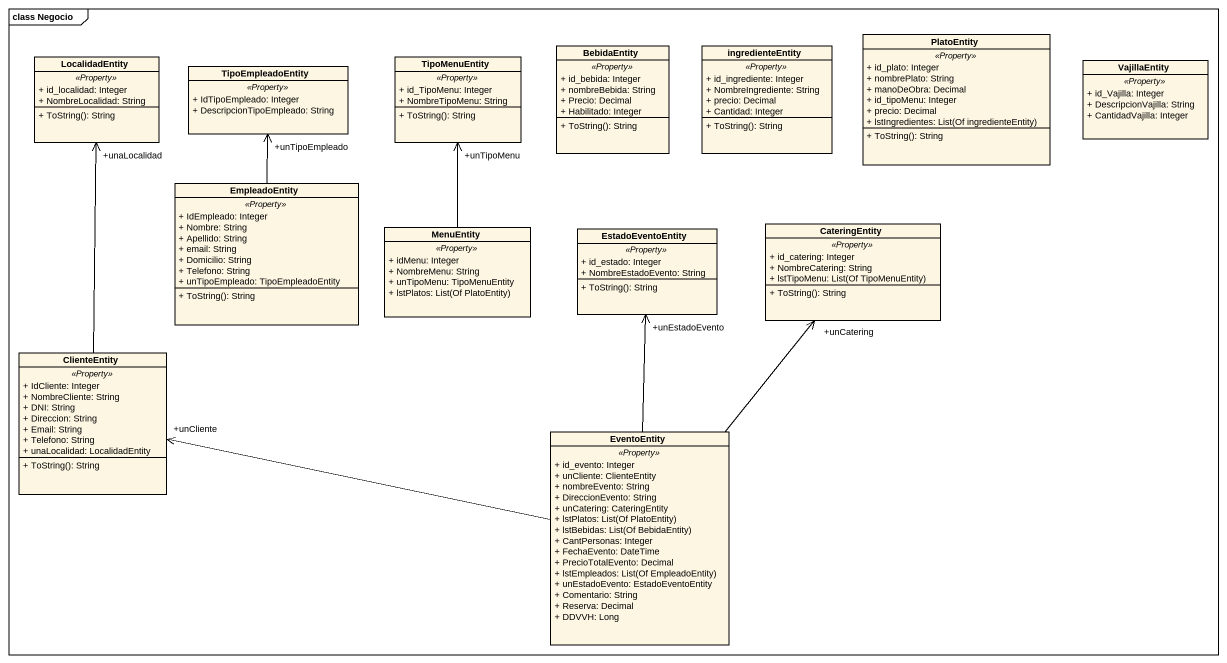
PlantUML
@startuml
mainframe class Negocio
hide circle
hide empty members
skinparam classAttributeIconSize 0
class LocalidadEntity {
  .. <<Property>> ..
  + id_localidad: Integer
  + NombreLocalidad: String
  --
  + ToString(): String
}
class TipoEmpleadoEntity {
  .. <<Property>> ..
  + IdTipoEmpleado: Integer
  + DescripcionTipoEmpleado: String
}
class TipoMenuEntity {
  .. <<Property>> ..
  + id_TipoMenu: Integer
  + NombreTipoMenu: String
  --
  + ToString(): String
}
class BebidaEntity {
  .. <<Property>> ..
  + id_bebida: Integer
  + nombreBebida: String
  + Precio: Decimal
  + Habilitado: Integer
  --
  + ToString(): String
}
class ingredienteEntity {
  .. <<Property>> ..
  + id_ingrediente: Integer
  + NombreIngrediente: String
  + precio: Decimal
  + Cantidad: Integer
  --
  + ToString(): String
}
class PlatoEntity {
  .. <<Property>> ..
  + id_plato: Integer
  + nombrePlato: String
  + manoDeObra: Decimal
  + id_tipoMenu: Integer
  + precio: Decimal
  {field} + lstIngredientes: List(Of ingredienteEntity)
  --
  + ToString(): String
}
class VajillaEntity {
  .. <<Property>> ..
  + id_Vajilla: Integer
  + DescripcionVajilla: String
  + CantidadVajilla: Integer
}
class EmpleadoEntity {
  .. <<Property>> ..
  + IdEmpleado: Integer
  + Nombre: String
  + Apellido: String
  + email: String
  + Domicilio: String
  + Telefono: String
  + unTipoEmpleado: TipoEmpleadoEntity
  --
  + ToString(): String
}
class CateringEntity {
  .. <<Property>> ..
  + id_catering: Integer
  + NombreCatering: String
  {field} + lstTipoMenu: List(Of TipoMenuEntity)
  --
  + ToString(): String
}
class MenuEntity {
  .. <<Property>> ..
  + idMenu: Integer
  + NombreMenu: String
  + unTipoMenu: TipoMenuEntity
  {field} + lstPlatos: List(Of PlatoEntity)
}
class EstadoEventoEntity {
  .. <<Property>> ..
  + id_estado: Integer
  + NombreEstadoEvento: String
  --
  + ToString(): String
}
class ClienteEntity {
  .. <<Property>> ..
  + IdCliente: Integer
  + NombreCliente: String
  + DNI: String
  + Direccion: String
  + Email: String
  + Telefono: String
  + unaLocalidad: LocalidadEntity
  --
  + ToString(): String
}
class EventoEntity {
  .. <<Property>> ..
  + id_evento: Integer
  + unCliente: ClienteEntity
  + nombreEvento: String
  + DireccionEvento: String
  + unCatering: CateringEntity
  {field} + lstPlatos: List(Of PlatoEntity)
  {field} + lstBebidas: List(Of BebidaEntity)
  + CantPersonas: Integer
  + FechaEvento: DateTime
  + PrecioTotalEvento: Decimal
  {field} + lstEmpleados: List(Of EmpleadoEntity)
  + unEstadoEvento: EstadoEventoEntity
  + Comentario: String
  + Reserva: Decimal
  + DDVVH: Long
}
EmpleadoEntity -up-> "+unTipoEmpleado" TipoEmpleadoEntity
MenuEntity -up-> "+unTipoMenu" TipoMenuEntity
ClienteEntity -up-> "+unaLocalidad" LocalidadEntity
EventoEntity -up-> "+unCatering" CateringEntity
EventoEntity -up-> "+unEstadoEvento" EstadoEventoEntity
EventoEntity -left-> "+unCliente" ClienteEntity
@enduml
